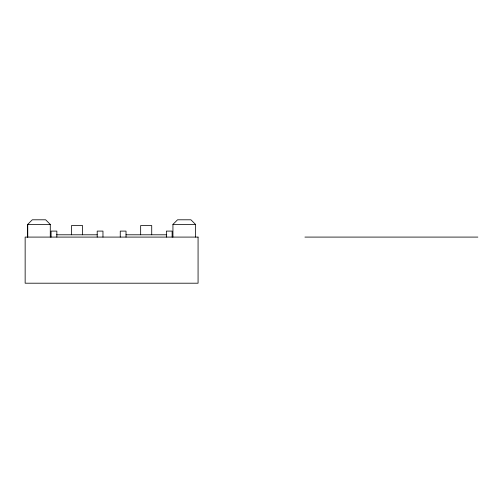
<?xml version="1.0" encoding="UTF-8"?>
<svg xmlns="http://www.w3.org/2000/svg" width="503" height="503" viewBox="0 0 503 503"><rect width="100%" height="100%" fill="white"/><g stroke="black" fill="none" stroke-linecap="round" stroke-linejoin="round"><path stroke-width="0.75" d="M195.516 237.089L195.535 224.407L190.92 219.798L177.553 219.798L172.938 224.407L172.938 237.089M50.269 224.407L27.678 224.407L27.703 237.089L27.678 224.407L32.293 219.798L45.66 219.798L50.281 224.407L50.281 237.089M172.944 224.407L195.535 224.407M56.588 234.788L97.205 234.788M126.014 234.788L166.713 234.788M304.931 237.089L477.85 237.089M172.127 237.089L172.127 231.097L166.374 231.097L166.367 237.089M151.724 234.788L151.724 225.564L140.658 225.564L140.658 234.788M126.02 237.089L126.02 231.097L120.267 231.097L120.255 237.089M102.964 237.089L102.964 231.097L97.211 231.097L97.198 237.089M82.561 234.788L82.561 225.564L71.489 225.564L71.489 234.788M56.852 237.089L56.852 231.097L51.099 231.097L51.086 237.089M198.069 237.089L25.15 237.089L25.15 283.202L198.069 283.202L198.069 237.089"/></g></svg>
